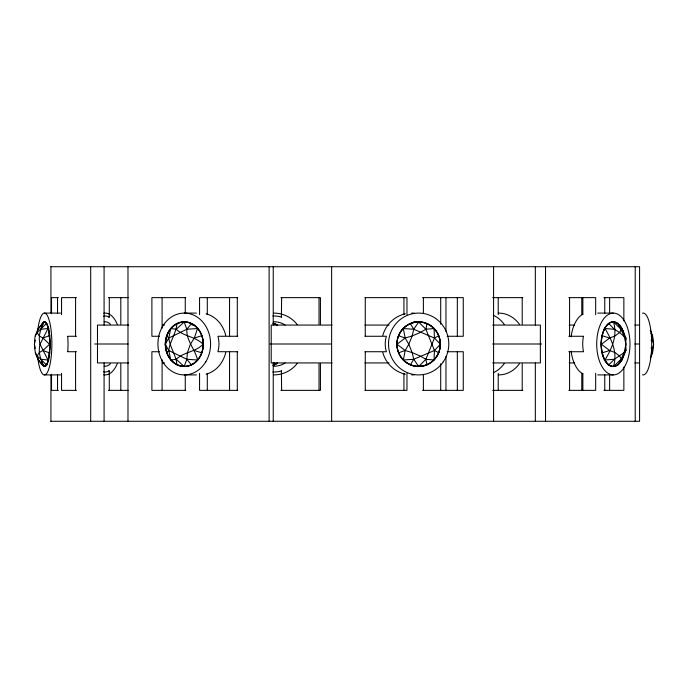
<?xml version="1.0" encoding="UTF-8"?>
<svg xmlns="http://www.w3.org/2000/svg" width="688" height="688" viewBox="0 0 688 688"><rect width="100%" height="100%" fill="white"/><g stroke="black" fill="none" stroke-linecap="round" stroke-linejoin="round"><path stroke-width="1.03" d="M57.534 390.363L57.534 374.539M75.577 336.269L75.577 297.637M75.577 390.363L75.577 351.731M185.27 390.363L185.27 374.539M319.026 390.363L319.026 363.806M365.268 351.731L365.268 390.363M365.268 297.637L365.268 336.269M445.97 297.637L445.97 331.444M498.215 297.637L498.215 314.683M604.761 297.637L604.761 313.461M625.727 340.121L625.831 338.049L624.609 335.753A17.131 0.731 68.8 0 1 621.995 328.537L619.596 332.476L615.089 335.933L609.602 338.049L601.475 344.267L609.602 350.484L615.089 352.6L619.596 356.057L622.004 359.996A17.131 0.731 -68.8 0 1 624.601 352.781L625.831 350.484L625.831 338.049L622.004 328.537A17.131 1.849 57.1 0 0 618.099 323.713A17.131 5.22 48.1 0 0 613.498 322.018A17.131 8.867 41.9 0 0 608.897 323.713A17.131 12.246 39.5 0 0 604.993 328.537A17.131 14.818 44 0 0 602.387 335.753A17.131 16.22 66.9 0 0 601.475 344.267A17.131 16.22 -66.9 0 0 602.387 352.781A17.131 14.826 -44 0 0 604.993 359.996A17.131 12.238 -39.5 0 0 608.897 364.821A17.131 8.867 -41.9 0 0 613.498 366.515A17.131 5.22 -48.1 0 0 618.099 364.821A17.131 1.849 -57.1 0 0 621.995 359.996L625.831 350.484L625.727 348.412M434.455 350.484L434.042 359.996A17.131 11.343 -43.9 0 1 426.999 364.821A17.131 12.229 -24.6 0 1 418.7 366.515A17.131 13.192 -4 0 1 410.392 364.821A17.131 14.078 18.8 0 1 403.357 359.996A17.131 14.758 44.8 0 1 398.653 352.781A17.131 15.127 74.4 0 1 397.002 344.267A17.131 15.127 -74.4 0 1 398.653 335.753A17.131 14.758 -44.8 0 1 403.357 328.537A17.131 14.078 -18.8 0 1 410.401 323.713A17.131 13.192 4 0 1 418.7 322.018A17.131 12.238 24.6 0 1 426.999 323.713A17.131 11.343 43.9 0 1 434.042 328.537A17.131 10.673 62.6 0 1 438.746 335.753A17.131 10.303 80.9 0 1 440.397 344.267A17.131 10.303 -80.9 0 1 438.746 352.781A17.131 10.664 -62.6 0 1 434.042 359.996L425.872 359.282L420.299 356.057L412.172 352.6L405.163 350.484L397.01 344.267L405.163 338.049L412.172 335.933L420.299 332.476L425.872 329.251L434.042 328.537L434.455 338.049L425.872 359.282L418.7 366.515L413.737 359.282L412.172 352.6L408.81 344.267L405.163 338.049L403.357 328.537L413.737 329.251L434.455 338.049L440.389 344.267L434.455 350.484L413.737 359.282L403.357 359.996L405.163 350.484L408.81 344.267L412.172 335.933L413.737 329.251L418.7 322.027L425.872 329.251L434.455 350.484L438.738 352.781M176.231 359.282L184.16 366.515L186.818 359.282L187.437 352.6L190.378 344.267L194.3 338.049L197.533 328.537A17.131 14.336 -9.8 0 0 191.402 323.713A17.131 12.229 -24.7 0 0 184.16 322.018A17.131 9.95 -38.6 0 0 176.919 323.713A17.131 7.843 -52.6 0 0 170.779 328.537A17.131 6.226 -67.2 0 0 166.677 335.753A17.131 5.358 -82.3 0 0 165.232 344.267A17.131 5.358 82.3 0 0 166.677 352.781A17.131 6.226 67.2 0 0 170.779 359.996A17.131 7.843 52.6 0 0 176.919 364.821A17.131 9.95 38.6 0 0 184.16 366.515A17.131 12.229 24.7 0 0 191.402 364.821A17.131 14.336 9.8 0 0 197.542 359.996A17.131 15.944 -9.3 0 0 201.644 352.781A17.131 16.822 -48.1 0 0 203.08 344.267A17.131 16.822 48.1 0 0 201.644 335.753A17.131 15.953 9.3 0 0 197.542 328.537L186.818 329.251L168.749 338.049L165.232 344.267L168.749 350.484L170.779 359.996L176.231 359.282C183.911 351.886 195.624 352.075 203.08 344.267C195.624 336.458 183.911 336.656 176.231 329.251L170.779 328.537L168.749 338.049C169.996 347.457 176.223 355.404 176.919 364.821M35.226 335.933C33.42 345.995 34.538 357.347 42.217 364.821A17.131 0.998 50.4 0 0 44.247 366.515A17.131 5.212 48.1 0 0 46.277 364.821A17.131 9.107 50.4 0 0 47.997 359.996A17.131 12.083 59.4 0 0 49.14 352.781A17.131 13.691 77.8 0 0 49.545 344.267A17.131 13.691 -77.8 0 0 49.14 335.753A17.131 12.083 -59.4 0 0 47.997 328.537A17.131 9.099 -50.4 0 0 46.277 323.713A17.131 5.212 -48.1 0 0 44.247 322.018A17.131 0.998 -50.4 0 0 42.217 323.713L37.9 329.251L35.226 335.933L37.204 332.476L37.9 329.251L44.247 322.027C40.403 328.795 38.021 336.509 40.016 344.267C38.021 352.032 40.403 359.738 44.247 366.515L37.9 359.282L37.204 356.057L35.226 352.6M618.099 323.721L624.102 335.933L625.968 344.267L624.102 352.6L621.075 359.282L613.498 366.515C617.721 352.789 611.899 340.164 605.001 328.537L614.35 329.251L619.596 332.476L625.831 338.049M166.677 352.781L168.749 350.484C169.996 341.076 176.223 333.13 176.919 323.721M425.872 329.251L426.999 323.721M35.337 340.121L34.4 344.267L35.337 348.412M650.323 358.328C654.615 349.659 654.615 338.883 650.323 330.206M651.097 340.715L652.663 335.933L650.968 333.345M40.859 329.251L47.988 328.537L40.016 344.267L47.988 359.996L40.859 359.282L37.204 356.057L39.19 352.6L42.957 350.484L49.545 344.267L42.957 338.049L39.19 335.933L37.204 332.476L46.277 323.721M621.075 329.251L613.498 322.027C617.729 335.744 611.899 348.377 605.001 359.996L614.35 359.282L624.102 352.6L625.831 350.484M651.398 352.394L653.6 344.267L651.398 336.148M618.099 364.821L621.075 359.282M410.401 364.821L413.737 359.282M650.968 355.197L652.663 352.6L651.097 347.818M168.749 350.484L186.818 359.282L197.533 359.996C195.22 349.212 186.181 340.827 186.818 329.251L191.402 323.721M608.897 364.821L614.35 359.282M176.231 329.251L184.16 322.027L186.818 329.251M434.455 338.049L438.738 335.753M42.957 338.049L49.14 335.753M398.662 352.781L405.163 350.484M602.396 352.781L609.602 350.484M194.3 338.049L201.636 335.753M50.714 266.72L639.582 266.72L639.582 421.28L50.714 421.28M58.48 297.637L51.523 297.637L51.523 313.737M76.463 297.637L61.559 297.637L61.567 314.683M108.463 297.637L128.174 297.637M185.794 297.637L151.893 297.637L151.893 336.269L159.539 336.269M237.661 297.637L199.563 297.637L199.563 314.683M280.953 297.637L320.436 297.637L320.436 324.194M364.993 297.637L406.969 297.637L406.969 314.683M422.57 297.637L463.265 297.637L463.265 336.269L447.088 336.269M492.711 297.637L522.828 297.637M568.864 297.637L595.67 297.637L595.67 314.683M603.935 297.637L623.861 297.637L623.861 320.978M44.436 313.092L60.51 313.092M184.264 313.092L196.398 313.092M597.709 313.092L613.335 313.092A30.908 16.641 -90 0 1 627.748 359.454A30.908 16.641 -90 0 1 598.93 359.454A30.908 16.641 -90 0 1 613.335 313.092M108.463 317.116L109.28 317.116L109.289 297.637M281.401 317.116L281.624 297.637M128.673 325.071L97.481 325.071L97.481 362.929L128.673 362.929M162.609 325.071L164.492 325.071M192.072 325.071L193.689 325.071M332.08 325.071L271.21 325.071L271.21 362.929L332.08 362.929M364.838 325.071L389.03 325.071M492.617 325.071L540.355 325.071L540.355 362.929L492.617 362.929M569.208 325.071L574.643 325.071M634.826 325.071L639.582 325.071M67.82 336.269L76.463 336.269M237.661 336.269L217.95 336.269A25.92 23.237 89.7 0 1 217.898 351.706L237.661 351.731M364.993 336.269L386.381 336.269A25.869 25.628 89.1 0 0 386.398 351.723L364.993 351.731M568.864 336.269L583.312 336.269M94.669 344L128.106 344M270.031 344L331.461 344M492.556 344L541.697 344M634.757 344L639.582 344M67.82 351.731L76.463 351.731M159.539 351.731L151.893 351.731L151.893 390.363L185.794 390.363M447.088 351.731L463.265 351.731L463.265 390.363L422.57 390.363M568.864 351.731L583.312 351.731M162.609 362.929L164.492 362.929M364.838 362.929L389.03 362.929M569.208 362.929L574.643 362.929M634.826 362.929L639.582 362.929M108.463 370.884L109.28 370.884L109.289 390.363M281.401 370.884L281.624 390.363M44.436 374.908L60.51 374.908M184.264 374.908L196.398 374.908M597.709 374.908L613.335 374.908M58.48 390.363L51.523 390.363L51.523 374.263M76.463 390.363L61.559 390.363L61.567 373.317M108.463 390.363L128.174 390.363M237.661 390.363L199.563 390.363L199.563 373.317M280.953 390.363L320.436 390.363L320.436 363.806M364.993 390.363L406.969 390.363L406.969 373.317M492.711 390.363L522.828 390.363M568.864 390.363L595.67 390.363L595.67 373.317M603.935 390.363L623.861 390.363L623.861 367.022M194.3 350.484L201.636 352.781M602.396 335.753L609.602 338.049M398.662 335.753L405.163 338.049M42.957 350.484L49.14 352.781M608.897 323.721L614.35 329.251M40.859 359.282L46.277 364.821M166.677 335.753L168.749 338.049M186.818 359.282L191.402 364.821M410.401 323.721L413.737 329.251M425.872 359.282L426.999 364.821M274.116 362.765L274.435 364.821A16.607 11.257 -25.4 0 1 272.887 365.397A17.131 13.158 6.4 0 0 274.22 364.821A17.131 14.181 -16 0 0 277.591 363.058A16.598 10.225 -44.4 0 1 274.435 364.821M604.761 390.363L604.761 374.539M498.215 390.363L498.215 373.317M185.27 297.637L185.27 313.461M57.534 297.637L57.534 313.461M635.213 266.72L635.213 421.28M609.62 297.637L609.62 313.737M609.62 374.263L609.62 390.363M582.865 297.637L582.865 314.683M582.865 373.317L582.865 390.363M581.781 297.715L581.781 314.132M581.781 373.868L581.781 390.285M569.578 297.637L569.578 336.269M569.578 351.731L569.578 390.363M545.524 266.72L545.524 421.28M535.333 266.72L535.333 325.071M535.333 362.929L535.333 421.28M522.209 297.637L522.209 324.194M522.209 363.806L522.209 390.363M493.588 266.72L493.588 421.28M457.331 297.637L457.331 336.269M457.331 351.731L457.331 390.363M445.97 356.556L445.97 390.363M440.707 297.637L440.707 324.194M440.707 363.806L440.707 390.363M423.378 297.637L423.378 313.461M423.378 374.539L423.378 390.363M403.942 297.637L403.942 314.683M403.942 373.317L403.942 390.363M331.633 266.72L331.633 421.28M319.026 297.637L319.026 324.194M273.239 266.72L273.239 325.071M273.239 362.929L273.239 421.28M269.12 266.72L269.12 421.28M237.3 297.637L237.3 336.269M237.3 351.731L237.3 390.363M229.56 297.637L229.56 336.269M229.56 351.731L229.56 390.363M207.294 297.637L207.294 314.683M207.294 373.317L207.294 390.363M162.093 297.637L162.093 328.219M162.093 359.781L162.093 390.363M127.977 266.72L127.977 421.28M120.813 297.637L120.813 324.194M120.813 363.806L120.813 390.363M104.086 266.72L104.086 325.071M104.086 362.929L104.086 421.28M90.696 266.72L90.696 421.28M50.938 266.72L50.938 312.877M50.938 375.123L50.938 421.28M571.289 351.663A27.073 16.581 89.9 0 1 571.212 351.198M571.186 336.793A27.073 16.581 89.9 0 1 571.272 336.329M583.441 351.663A25.791 15.807 89.9 0 1 583.415 336.32M67.665 336.415A25.998 8.54 89.9 0 1 67.691 351.611M109.297 370.97A29.059 14.68 -83.8 0 1 103.544 371.769M103.544 316.231A29.059 14.775 83.8 0 1 109.297 317.005M281.624 370.909A28.87 27.761 -70.2 0 1 272.775 371.959M272.775 316.033A28.87 27.787 70 0 1 281.633 317.082M623.87 353.288A16.598 14.465 39.9 0 1 621.307 359.996A16.607 11.859 36.5 0 1 617.403 364.821A16.598 8.445 39.5 0 1 612.802 366.515A16.607 4.756 46.1 0 1 608.201 364.821A16.598 1.35 55.6 0 1 604.296 359.996A16.607 1.264 67.8 0 0 601.69 352.781A16.598 2.675 82.3 0 0 600.779 344.267A16.607 2.675 -82.3 0 0 601.69 335.753A16.598 1.264 -67.8 0 0 604.305 328.537A16.607 1.35 -55.6 0 1 608.201 323.713A16.598 4.756 -46.1 0 1 612.802 322.018A16.607 8.445 -39.5 0 1 617.403 323.713A16.607 11.859 -36.5 0 1 621.307 328.537A16.607 14.465 -39.9 0 1 623.87 335.254M624.601 352.781A17.131 2.133 -82.7 0 1 624.687 351.757M624.687 336.776A17.131 2.133 82.7 0 1 624.601 335.753M167.107 335.753A16.607 16.194 -53.4 0 0 165.67 344.267A16.598 16.185 53.4 0 0 167.107 352.781A16.607 15.308 13.7 0 0 171.209 359.996A16.598 13.674 -6.8 0 0 177.349 364.821A16.607 11.55 -22.5 0 0 184.59 366.515A16.598 9.236 -36.9 0 0 191.832 364.821A16.607 7.112 -51.5 0 0 197.972 359.996A16.598 5.478 -66.5 0 0 202.074 352.781A16.607 4.592 -82.1 0 0 203.519 344.267A16.598 4.592 82.1 0 0 202.074 335.753A16.607 5.478 66.5 0 0 197.972 328.537A16.607 7.112 51.5 0 0 191.832 323.713A16.607 9.236 36.9 0 0 184.59 322.018A16.598 11.55 22.5 0 0 177.349 323.713A16.607 13.674 6.8 0 0 171.209 328.537A16.598 15.308 -13.7 0 0 167.107 335.753M43.052 365.027A16.607 5.04 -45.8 0 0 45.055 366.515A16.598 0.783 -48.3 0 0 47.076 364.821A16.607 3.156 -55 0 1 48.796 359.996A16.598 6.166 -66.1 0 1 49.949 352.781A16.607 7.8 -81.4 0 1 50.353 344.267A16.598 7.8 81.4 0 1 49.949 335.753A16.607 6.166 66.1 0 1 48.796 328.537A16.607 3.156 55 0 1 47.076 323.713A16.607 0.783 48.3 0 0 45.047 322.018A16.598 5.04 45.8 0 0 43.026 323.713A16.607 8.978 48 0 0 41.538 326.396M42.217 323.713A17.131 2.898 -56.8 0 1 41.426 326.396M43.026 364.821A16.598 8.978 -48 0 1 41.538 362.137M41.426 362.137A17.131 2.898 56.8 0 1 42.217 364.821M642.48 313.212A30.908 8.462 -90 0 1 651.699 344A30.908 8.462 -90 0 1 642.48 374.788M493.33 315.259A30.908 26.875 -90 0 1 504.304 324.521M504.304 363.479A30.908 26.875 -90 0 1 493.33 372.741M498.705 313.092A30.908 26.875 -90 0 1 519.569 324.521M519.569 363.479A30.908 26.875 -90 0 1 498.705 374.908M273.987 313.092A30.908 29.868 -90 0 1 297.173 324.521M297.173 363.479A30.908 29.868 -90 0 1 273.987 374.908M273.987 321.752A22.248 21.5 -90 0 1 285.133 324.977M285.133 363.023A22.248 21.5 -90 0 1 273.987 366.248M273.953 323.317A22.248 21.5 -90 0 1 277.187 324.977M277.187 363.023A22.248 21.5 -90 0 1 273.953 364.683M103.75 313.212A30.908 15.729 -90 0 1 117.373 324.521M117.373 363.479A30.908 15.729 -90 0 1 103.75 374.788M104.146 321.838A22.248 11.326 -90 0 1 110.364 324.237M110.364 363.763A22.248 11.326 -90 0 1 104.146 366.162M37.831 329.801A30.908 7.43 -90 0 1 49.123 320.015A30.908 7.43 -90 0 1 49.123 367.985A30.908 7.43 -90 0 1 37.831 358.199M41.065 326.731A22.248 5.349 -90 0 1 48.212 328.271A22.248 5.349 -90 0 1 48.581 358.027A22.248 5.349 -90 0 1 41.504 362.619M206.065 313.797A30.908 26.333 -90 0 1 225.767 335.495M225.767 352.505A30.908 26.333 -90 0 1 206.065 374.203M414.451 374.788A30.908 30.126 -90 0 1 411.751 374.908M405.327 374.203A30.908 30.126 -90 0 1 382.786 352.505M382.786 335.495A30.908 30.126 -90 0 1 405.327 313.797M411.751 313.092A30.908 30.126 -90 0 1 414.451 313.212M413.694 321.838A22.248 21.689 -90 0 1 415.69 322.122M582.71 373.713A30.908 16.641 -90 0 1 571.289 352.505M571.289 335.495A30.908 16.641 -90 0 1 582.71 314.287M623.982 354.217A22.248 11.98 -90 0 1 605.474 360.787A22.248 11.98 -90 0 1 606.42 325.837A22.248 11.98 -90 0 1 624.48 335.813M426.818 364.821A16.607 13.296 -19.9 0 0 433.861 359.996A16.598 13.984 -45.8 0 0 438.557 352.781A16.607 14.353 -74.8 0 0 440.208 344.267A16.598 14.353 74.8 0 0 438.557 335.753A16.607 13.984 45.8 0 0 433.853 328.537A16.607 13.296 19.9 0 0 426.818 323.713A16.607 12.401 -2.9 0 0 418.519 322.018A16.598 11.429 -23.7 0 0 410.211 323.713A16.607 10.535 -43.3 0 0 403.177 328.537A16.598 9.847 -62.1 0 0 398.472 335.753A16.607 9.477 -80.7 0 0 396.821 344.267A16.598 9.477 80.7 0 0 398.472 352.781A16.607 9.847 62.1 0 0 403.177 359.996A16.598 10.535 43.3 0 0 410.211 364.821A16.607 11.429 23.7 0 0 418.519 366.515A16.598 12.401 2.9 0 0 426.818 364.821M277.169 325.192A16.607 10.225 44.4 0 0 274.435 323.713A16.598 11.257 25.4 0 0 272.887 323.145A17.131 13.158 -6.4 0 1 274.22 323.713A17.131 14.181 16 0 1 277.135 325.192M205.789 361.802A30.908 26.333 -90 0 0 186.629 313.212A30.908 26.333 -90 0 0 160.364 356.986A30.908 26.333 -90 0 0 205.789 361.802M200.672 355.128A22.248 18.954 -90 0 0 184.264 321.752A22.248 18.954 -90 0 0 167.846 355.128A22.248 18.954 -90 0 0 200.672 355.128M443.287 361.802A30.908 30.126 -90 0 0 421.366 313.212A30.908 30.126 -90 0 0 391.317 356.986A30.908 30.126 -90 0 0 443.287 361.802M436.39 356.814A22.248 21.689 -90 0 0 420.609 321.838A22.248 21.689 -90 0 0 398.98 353.348A22.248 21.689 -90 0 0 436.39 356.814"/></g></svg>
